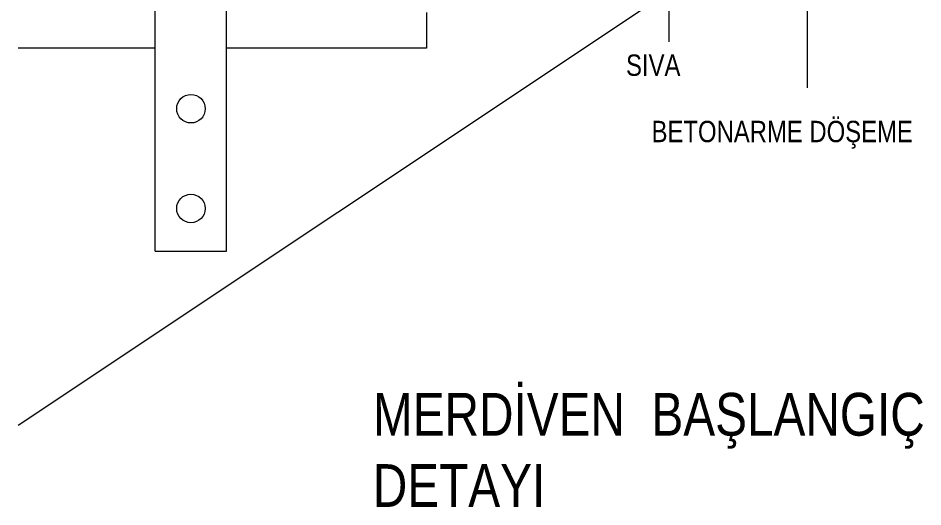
# Model space of a CAD drawing. Header units: millimetres. Extents: x 708 to 46452, y -4963 to 3960.
# Drawn here: x 42917.6 to 43235.3, y 2186.8 to 2358.3 of the extents above; entities that cross this region are included whole.
import ezdxf

# ---------------------------------------------------------------- set-up
doc = ezdxf.new("R2010")
doc.units = ezdxf.units.MM
doc.layers.add('TEFRİŞ', color=8, linetype='Continuous', lineweight=9)
doc.styles.add('ÖLÇÜ1-5-2', font='arial.ttf', dxfattribs={"width": 0.8, "height": 1.5})

msp = doc.modelspace()

# ---------------------------------------------------------------- linework, layer by layer
at = {"layer": 'TEFRİŞ'}
for p, q in [((42965.771, 2276.515), (42965.771, 2465.626)), ((42990.771, 2276.519), (42990.771, 2448.959)), ((42917.585, 2215.447), (43142.047, 2365.123)), ((43061.027, 2360.293), (43061.027, 2347.793)), ((43061.027, 2347.793), (42990.771, 2347.783)), ((42965.771, 2347.779), (42917.585, 2347.772))]:
    msp.add_line(p, q, dxfattribs=at)
at = {"layer": 'TEFRİŞ', "ltscale": 0.3}
for p, q in [((43194.617, 2400.123), (43194.617, 2333.805)), ((43146.07, 2367.909), (43146.07, 2349.983)), ((42965.771, 2276.515), (42990.771, 2276.519))]:
    msp.add_line(p, q, dxfattribs=at)
for centre in [(42978.271, 2326.519), (42978.271, 2291.519)]:
    msp.add_circle(centre, 5, dxfattribs=at)

# ---------------------------------------------------------------- texts
at = {"layer": 'TEFRİŞ', "linetype": 'Continuous', "style": 'ÖLÇÜ1-5-2', "width": 0.8}
for s, height, p in [('SIVA', 7.5, (43131.042, 2338.06)), ('BETONARME DÖŞEME', 7.5, (43140.012, 2314.775)), ('MERDİVEN  BAŞLANGIÇ', 15, (43042.184, 2211.794)), ('DETAYI', 15, (43042.135, 2186.794))]:
    msp.add_text(s, height=height, dxfattribs=at).set_placement(p)

doc.saveas('drawing.dxf')
